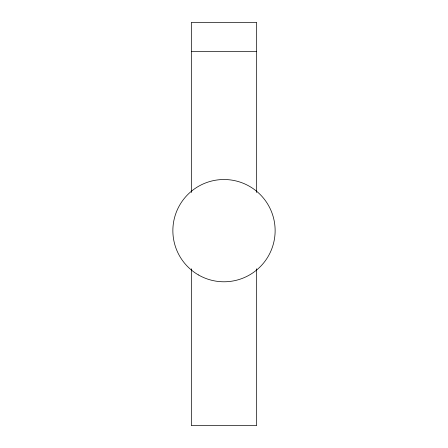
<?xml version="1.0" encoding="UTF-8"?>
<svg xmlns="http://www.w3.org/2000/svg" width="448" height="448" viewBox="0 0 448 448"><rect width="100%" height="100%" fill="white"/><g stroke="black" fill="none" stroke-linecap="round" stroke-linejoin="round"><path stroke-width="0.67" d="M191.33 51.548L256.67 51.548M256.67 192.5L256.67 22.4L191.33 22.4L191.33 192.5M256.67 268.8L256.67 425.6L191.33 425.6L191.33 268.8M198.43 274.932A51.134 51.134 0 0 0 275.134 230.647A51.134 51.134 0 0 0 198.43 186.368A51.134 51.134 0 0 0 198.43 274.932"/></g></svg>
